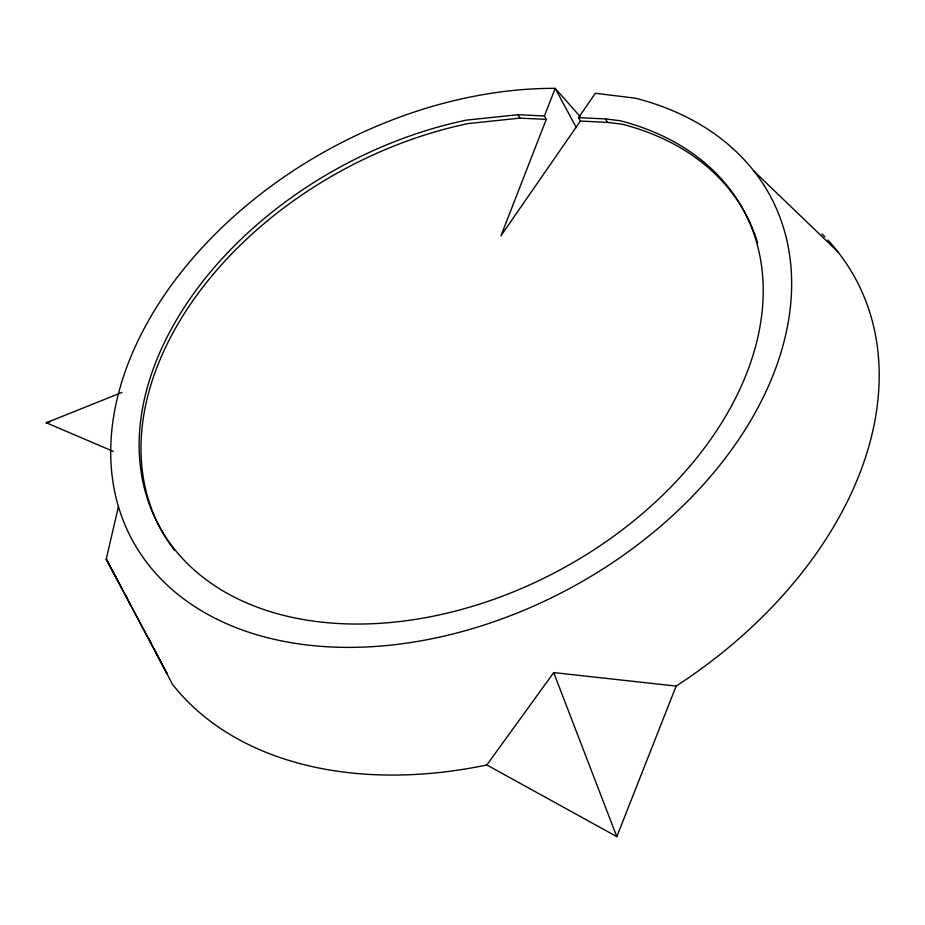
<?xml version="1.0" encoding="UTF-8"?>
<svg xmlns="http://www.w3.org/2000/svg" width="925" height="925" viewBox="0 0 925 925"><rect width="100%" height="100%" fill="white"/><g stroke="black" fill="none" stroke-linecap="round" stroke-linejoin="round"><path stroke-width="1.39" d="M118.423 506.53L106.236 559.163L166.731 673.296M757.598 242.847A332.156 229.481 -28.3 0 0 622.005 124.158L607.367 122.366L580.368 121.059L500.945 235.794L546.27 119.394L544.432 115.972L555.185 88.361L580.079 116.457M154.44 649.477L172.316 684.118A398.27 275.153 -28.3 0 0 486.862 764.963L616.813 836.639L676.152 686.084A398.27 275.153 -28.3 0 0 827.852 240.014M580.368 121.059L578.518 117.625L595.365 93.286L635.544 98.212A362.427 250.398 -28.3 0 1 632.677 548.513A362.427 250.398 -28.3 0 1 113.405 484.85A362.427 250.398 -28.3 0 1 555.185 88.361L576.321 127.615M486.862 764.963L553.705 672.591L676.152 686.084M113.289 451.377L46.25 422.771L121.938 392.454M46.25 422.771L50.447 421.731M544.432 115.972L518.046 114.688L466.35 120.134A332.156 229.481 -28.3 0 0 153.122 513.849A332.156 229.481 -28.3 0 0 639.903 515.757A332.156 229.481 -28.3 0 0 620.155 120.736L605.528 118.943L578.518 117.625M546.27 119.394L519.885 118.123L468.2 123.557A332.156 229.481 -28.3 0 0 174.652 550.491M753.968 171.125L837.772 251.704M605.528 118.943L607.367 122.366M518.046 114.688L519.885 118.123M119.741 584.253L106.236 559.163L166.939 673.192M125.823 595.538L127.176 598.047M148.613 638.192L151.203 643.21M553.705 672.591L616.813 836.639M821.978 233.886A398.27 275.153 -28.3 0 1 824.95 236.927"/></g></svg>
